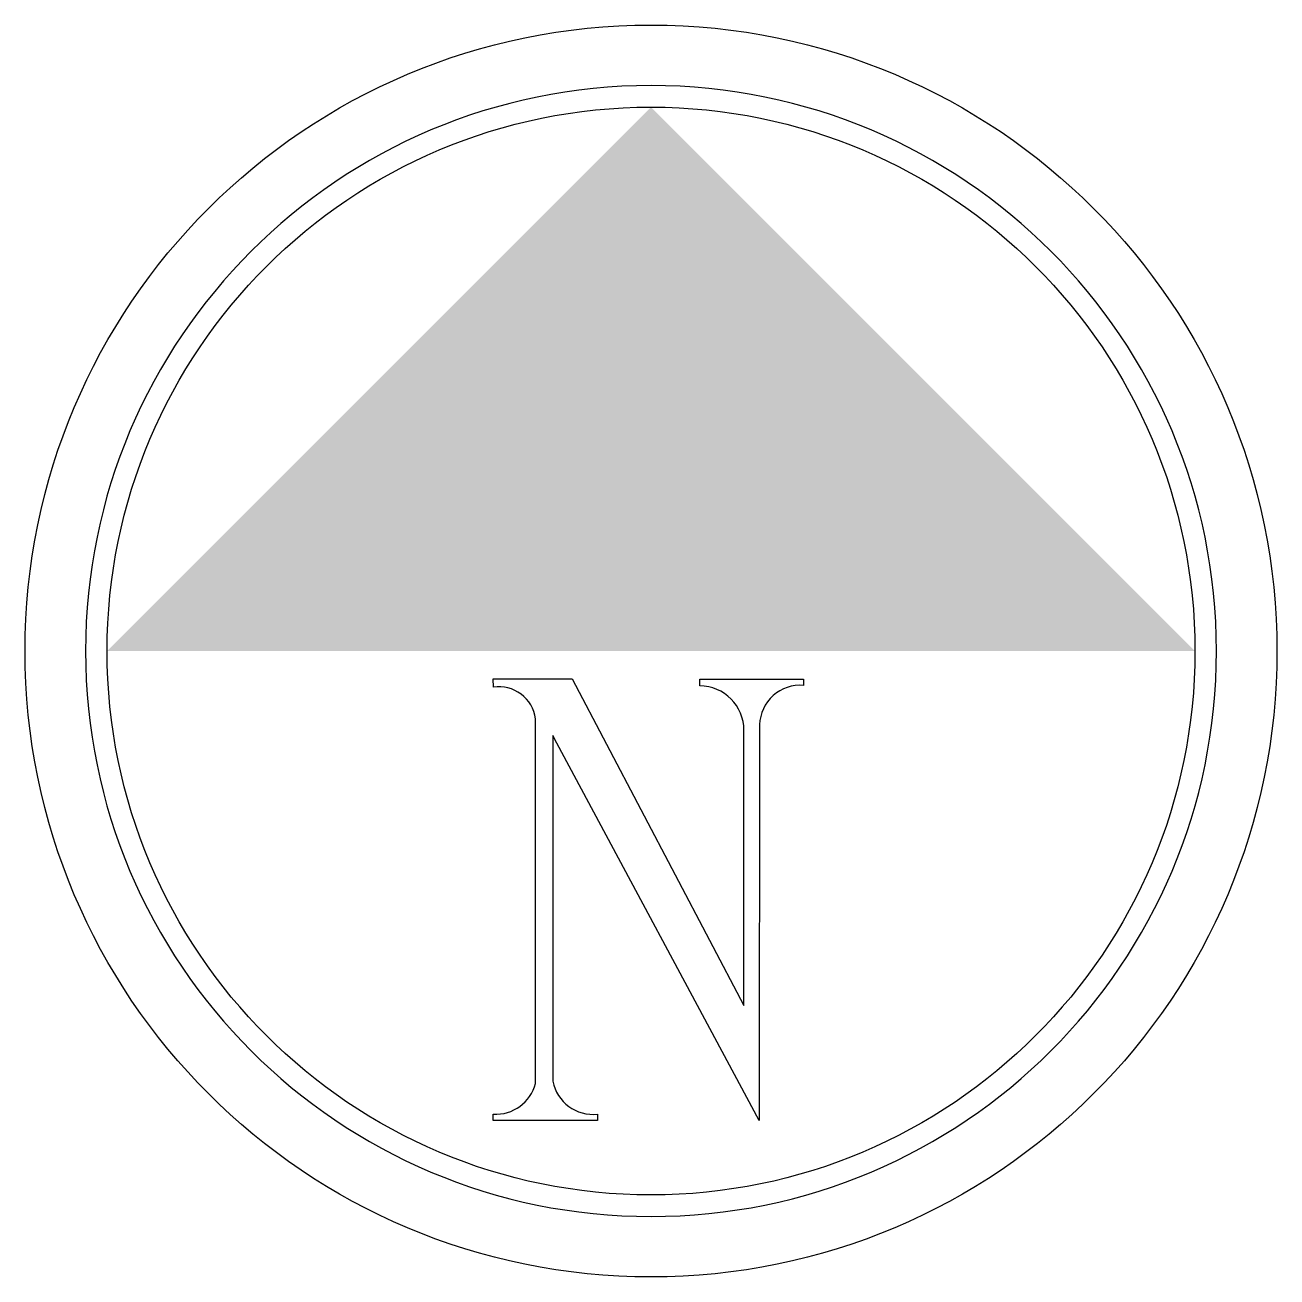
# Model space of a CAD drawing. Header units: millimetres. Extents: x 1174.38 to 1176.34, y -1321.46 to -1319.5.
import ezdxf

# ---------------------------------------------------------------- set-up
doc = ezdxf.new("R2010")
doc.units = ezdxf.units.MM
doc.header["$LTSCALE"] = 10
doc.layers.add('Símbolos_Gráficos', color=1, linetype='Continuous')

msp = doc.modelspace()

# ---------------------------------------------------------------- linework, layer by layer
at = {"layer": 'Símbolos_Gráficos', "color": 3}
for p, q in [((1175.113, -1320.5401), (1175.1128, -1320.527)), ((1175.1128, -1320.527), (1175.2366, -1320.527)), ((1175.2366, -1320.527), (1175.5057, -1321.0391)), ((1175.4365, -1320.5378), (1175.4365, -1320.5273)), ((1175.4365, -1320.5273), (1175.5989, -1320.5273)), ((1175.5989, -1320.5273), (1175.5989, -1320.5373)), ((1175.1789, -1321.161), (1175.1789, -1320.5895)), ((1175.5302, -1320.5987), (1175.5296, -1321.2192)), ((1175.2125, -1320.6276), (1175.2062, -1320.6158)), ((1175.2062, -1320.6158), (1175.2062, -1321.1575)), ((1175.5057, -1321.0391), (1175.5057, -1320.6079)), ((1175.5296, -1321.2192), (1175.2125, -1320.6276)), ((1175.1128, -1321.2192), (1175.1128, -1321.2093)), ((1175.2762, -1321.2093), (1175.2762, -1321.2192)), ((1175.2762, -1321.2192), (1175.1128, -1321.2192))]:
    msp.add_line(p, q, dxfattribs=at)
at = {"layer": 'Símbolos_Gráficos'}
msp.add_circle((1175.36, -1320.4834), 0.981, dxfattribs=at)
at = {"layer": 'Símbolos_Gráficos', "color": 3}
msp.add_circle((1175.36, -1320.4834), 0.8524, dxfattribs=at)
at = {"layer": 'Símbolos_Gráficos', "color": 2}
msp.add_arc((1175.36, -1320.4834), 0.8862, 0, 180, dxfattribs=at)
at = {"layer": 'Símbolos_Gráficos'}
msp.add_arc((1175.36, -1320.4834), 0.8862, 180, 0, dxfattribs=at)
at = {"layer": 'Símbolos_Gráficos', "color": 3}
for centre, radius, start, end in [((1175.1215, -1320.5974), 0.058, 7.8256, 98.4581), ((1175.4355, -1320.6079), 0.0701, 0, 89.2569), ((1175.5936, -1320.6005), 0.0634, 85.1992, 178.3488), ((1175.1166, -1321.1451), 0.0643, 266.5831, 345.6806), ((1175.2693, -1321.1454), 0.0643, 190.8936, 276.1552)]:
    msp.add_arc(centre, radius, start, end, dxfattribs=at)
at = {"layer": 'Símbolos_Gráficos', "color": 1}
msp.add_solid([(1174.5076, -1320.4834), (1175.36, -1319.631), (1176.2123, -1320.4834), (1175.36, -1319.631)], dxfattribs=at)

doc.saveas('drawing.dxf')
